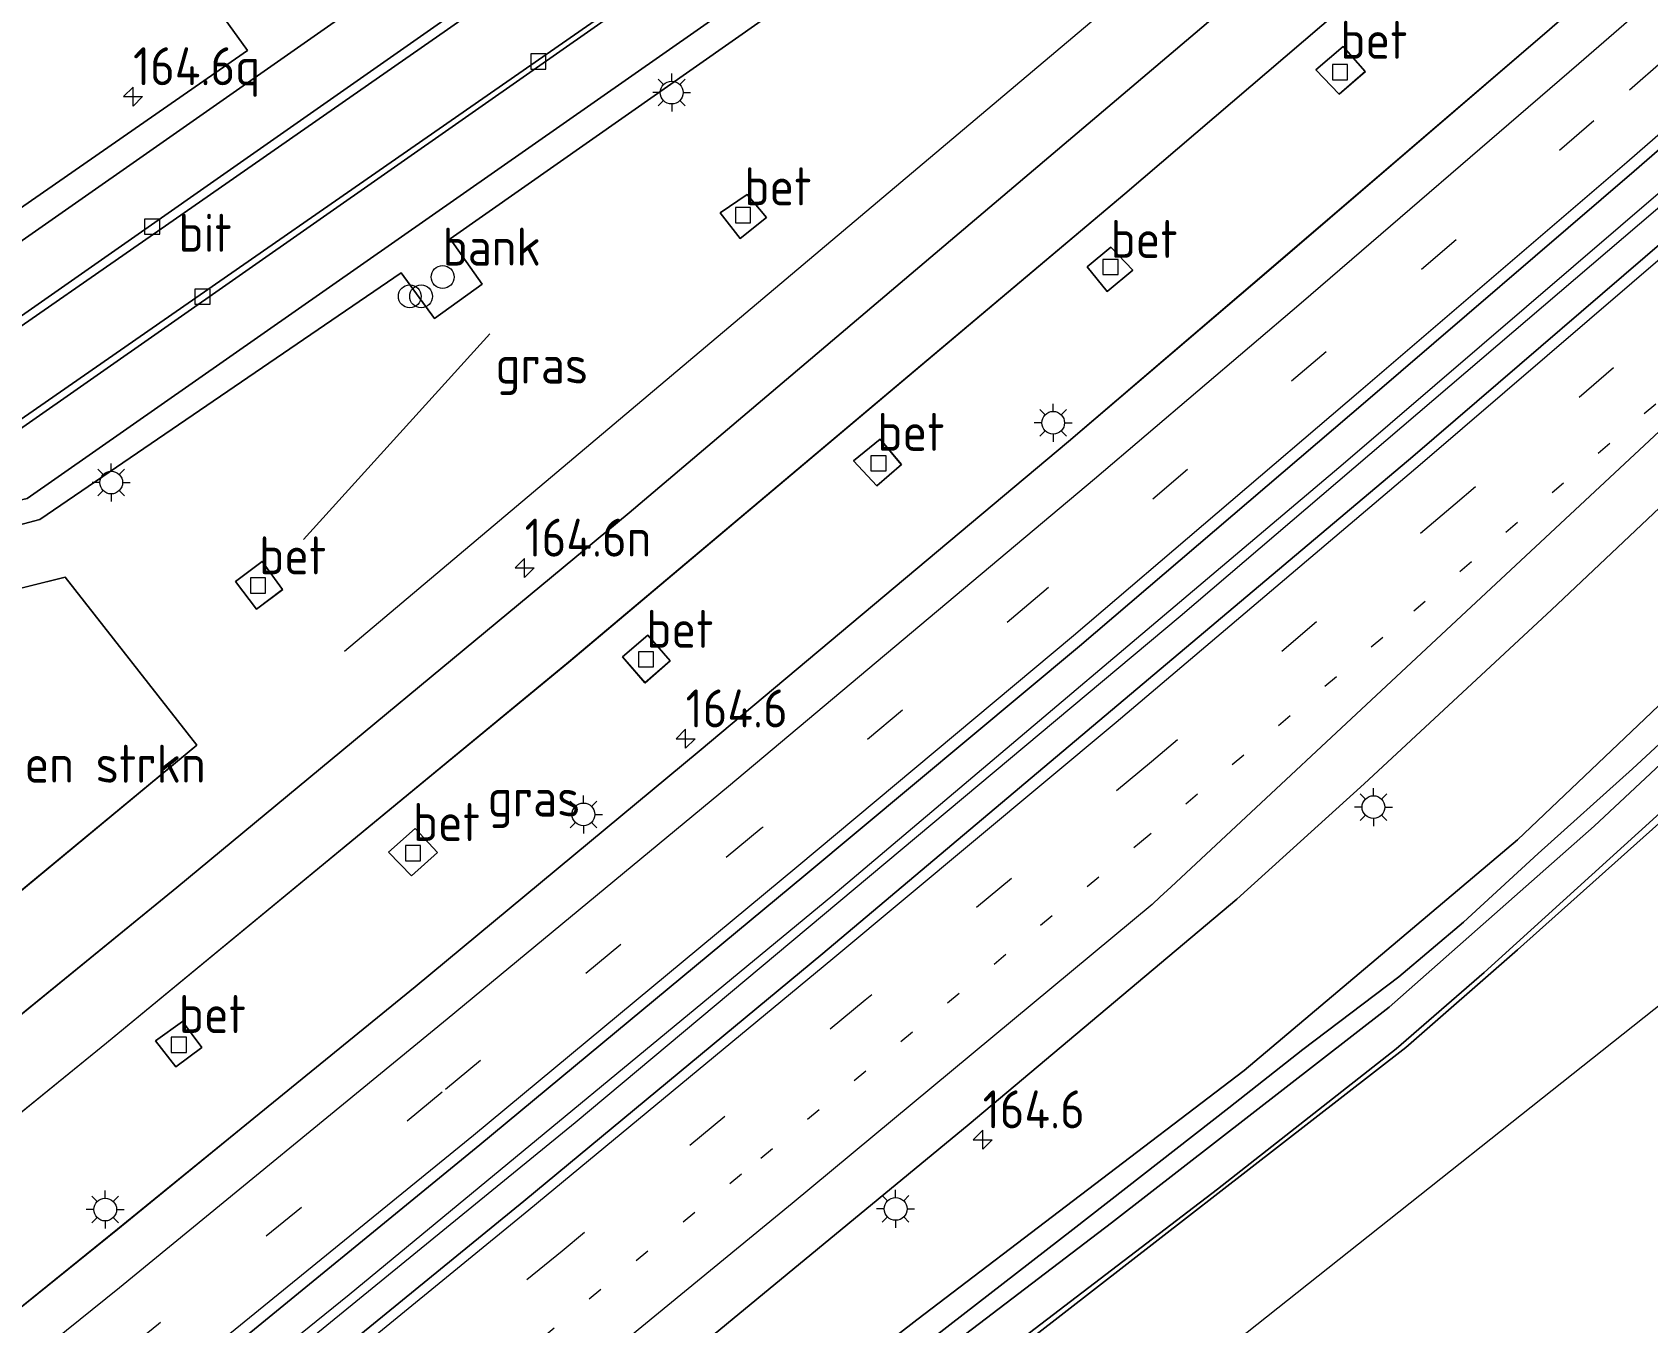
# Model space of a CAD drawing. Extents: x 253736 to 255979, y 477184 to 479215.
# Drawn here: x 255364 to 255470.4, y 478400.1 to 478485.2 of the extents above; entities that cross this region are included whole.
import ezdxf
from ezdxf.enums import TextEntityAlignment as Align

# ---------------------------------------------------------------- set-up
doc = ezdxf.new("R2010")
doc.units = 0
doc.linetypes.add('13strp', pattern=[4, 1, -3])
doc.linetypes.add('39strp', pattern=[12, 3, -9])
for name, color, linetype, lineweight in [('af-bs-rasterhekwerk', 8, 'hekwerk', 18), ('as-bs-kilometr', 8, 'Continuous', 18), ('bp-b5-bomenstruiken', 8, 'Continuous', 18), ('bp-b5-grasland', 8, 'Continuous', 18), ('bp-bs-bomenrij', 8, 'laanbep', 18), ('gr-bs-geleiderail', 8, 'geleiderail', 18), ('gw-bs-insteekwatergang', 8, 'Continuous', 18), ('mk-bs-13streep 0.45', 8, '13strp', 18), ('mk-bs-39streep 0.15', 8, '39strp', 18), ('mk-bs-streep 0.15', 8, 'Continuous', 18), ('og-b5-grond_ingericht', 8, 'Continuous', 18), ('og-b5-water', 8, 'Continuous', 18), ('og-bs-hoogtelijn', 8, 'Continuous', 18), ('og-bs-inrichtingselement', 8, 'Continuous', 18), ('og-bs-terreinafscheiding', 8, 'Continuous', 18), ('vh-b5-verh_soort', 8, 'Continuous', 18), ('wh-bs-kolk', 8, 'Continuous', 18), ('wh-bs-waterlijn', 8, 'Continuous', 18), ('wm-bs-lichtmast', 8, 'Continuous', 18)]:
    doc.layers.add(name, color=color, linetype=linetype, lineweight=lineweight)
doc.styles.add('rtw_iso', font='isocp.shx')
doc.linetypes.add('geleiderail', pattern='A,2,-1,[175,RTW.shx,S=0.5,R=0,X=0,Y=0],-1', length=4)
doc.linetypes.add('hekwerk', pattern='A,7,-1.5,[1,RTW.shx,S=0.75,R=0,X=0,Y=0],-1.5', length=10)
doc.linetypes.add('laanbep', pattern='A,20,-1,[4,RTW.shx,S=0.75,R=0,X=0,Y=0],-1', length=22)

# ---------------------------------------------------------------- blocks, each defined once
blk = doc.blocks.new('kolk')
blk.add_lwpolyline([(-0.5, -0.5), (0.5, -0.5), (0.5, 0.5), (-0.5, 0.5)], close=True)
blk = doc.blocks.new('RW1 Buren totaal_ACAD_1_FMEBLOCK208')
at = {"layer": 'bp-b5-bomenstruiken'}
for points in [[(17.04, 3.22, 25.02), (0.85, -10.18, 24.93), (-4.78, -12.56, 24.91), (-8.97, -13.66, 24.89), (-11.62, -14.29, 24.89), (-14.09, -13.94, 24.89), (-15.34, -13.24, 24.89), (-16.2, -11.9, 24.93), (-16.59, -9.84, 24.93), (-17.02, -7.33, 24.94), (-17.04, -4.84, 24.97), (-16.56, -2.46, 24.98), (-14.67, 1.57, 25.02), (-12.03, 4.85, 25.03), (-10.1, 6.88, 25.07), (-7.33, 9.14, 25.13), (-4.34, 10.73, 25.15), (-1.4, 11.86, 25.14), (8.38, 14.29, 25.19)], [(-10.86, -12.41, 24.74), (-9.13, -11.28, 24.75), (-10.19, -9.51, 24.73), (-11.99, -10.67, 24.74)]]:
    blk.add_polyline3d(points, close=True, dxfattribs=at)
blk = doc.blocks.new('dtbattr-r')
at = {"style": 'rtw_iso'}
blk.add_attdef('TAG', text='', height=2.5, dxfattribs=at).set_placement((0, 0), align=Align.MIDDLE_CENTER)
blk = doc.blocks.new('RW1 Buren totaal_ACAD_1_FMEBLOCK227')
at = {"layer": 'bp-b5-grasland'}
for points in [[(82.91, 64.02, 25.45), (69.98, 52.73, 25.41), (51.32, 36.73, 25.38), (38.28, 25.57, 25.36), (13.93, 5.16, 25.31), (-4.77, -10.37, 25.24), (-24.38, -26.36, 25.21), (-44.95, -42.96, 25.15)], [(-52.1, -36.85, 24.86), (-46.86, -32.06, 24.8), (-39.66, -25.89, 24.81), (-25.12, -14.07, 24.86), (5.34, 11.02, 24.91), (41.99, 41.91, 25.05), (65.53, 62.05, 25.01), (77.3, 72.4, 25.1)]]:
    blk.add_polyline3d(points, dxfattribs=at)
for points in [[(56.12, 48.48, 24.9), (57.84, 49.96, 24.92), (56.38, 51.61, 24.93), (54.57, 50.07, 24.91)], [(40.83, 35.47, 24.89), (42.51, 36.87, 24.92), (41.07, 38.38, 24.9), (39.5, 37.09, 24.89)], [(25.64, 22.66, 24.89), (27.26, 24.06, 24.85), (25.87, 25.73, 24.86), (24.11, 24.3, 24.85)], [(10.37, 9.66, 24.83), (12.03, 11.11, 24.85), (10.56, 12.82, 24.85), (8.88, 11.38, 24.83)], [(-5.01, -3.05, 24.76), (-3.3, -1.52, 24.75), (-4.78, 0.06, 24.8), (-6.53, -1.49, 24.81)], [(-21.89, -13.94, 24.75), (-20.54, -15.65, 24.73), (-18.83, -14.36, 24.73), (-20.12, -12.65, 24.78)]]:
    blk.add_polyline3d(points, close=True, dxfattribs=at)
blk = doc.blocks.new('RW1 Buren totaal_ACAD_1_FMEBLOCK235')
at = {"layer": 'bp-b5-grasland'}
blk.add_polyline3d([(-51.12, -11.74, 25.11), (-37.9, -8.22, 25.21), (-14.09, 8.04, 25.25), (-11.89, 5.03, 25.27), (-8.76, 7.3, 25.29), (-10.87, 10.29, 25.23), (14.55, 28.12, 25.28), (16.68, 25.26, 25.27), (19.1, 27.06, 25.27), (17.15, 30.16, 25.25), (44.39, 49.11, 25.27), (51.06, 59.21, 25.19), (53.52, 60.96, 25.16), (54.31, 55.8, 25.2), (60.09, 48.7, 25.16), (63.43, 51.92, 25.15), (66.08, 47.96, 25.13), (38.96, 24.45, 25.12), (0.93, -7.78, 25.03), (-28.87, -32.47, 25.05), (-53.16, -52.27, 24.97)], dxfattribs=at)
for points in [[(9.98, 11.69, 24.96), (8.72, 13.2, 24.97), (6.92, 12, 24.97), (8.25, 10.31, 24.97)], [(-23.24, -10.99, 24.87), (-25, -12.3, 24.84), (-23.62, -14.13, 24.83), (-21.9, -12.84, 24.79)], [(-27.56, -23.09, 25.02), (-36.23, -12.02, 25.19), (-46, -14.45, 25.14), (-48.94, -15.57, 25.15), (-51.94, -17.16, 25.13), (-54.7, -19.43, 25.07), (-56.63, -21.45, 25.03), (-59.27, -24.74, 25.02), (-61.16, -28.77, 24.98), (-61.65, -31.15, 24.97), (-61.62, -33.63, 24.94), (-61.2, -36.14, 24.93), (-60.8, -38.21, 24.93), (-59.94, -39.54, 24.89), (-58.7, -40.24, 24.89), (-56.23, -40.59, 24.89), (-53.58, -39.97, 24.89), (-49.38, -38.87, 24.91), (-43.75, -36.49, 24.93)]]:
    blk.add_polyline3d(points, close=True, dxfattribs=at)
blk = doc.blocks.new('RW1 Buren totaal_ACAD_1_FMEBLOCK247')
at = {"layer": 'bp-b5-grasland'}
blk.add_polyline3d([(-7.18, -3.55, 25.3), (-4.79, -6.86, 25.29), (-28.25, -23.16, 25.24)], dxfattribs=at)
blk = doc.blocks.new('prullenbak')
for centre in [(-0.375, 0), (0.375, 0)]:
    blk.add_circle(centre, 0.75)
blk = doc.blocks.new('dtb')
blk.add_circle((0, 0), 0.75)
blk = doc.blocks.new('dtbattr')
at = {"style": 'rtw_iso'}
blk.add_attdef('TAG', (0.59, 0.87), '', height=2.5, dxfattribs=at)
blk = doc.blocks.new('lantaarnpaal')
for p, q in [((0, 0.75), (0, 1.25)), ((-0.75, 0), (-1.25, 0)), ((-0.88, 0.88), (-0.53, 0.53)), ((0.53, 0.53), (0.88, 0.88)), ((0.75, 0), (1.25, 0)), ((-0.53, -0.53), (-0.88, -0.88)), ((0, -0.75), (0, -1.25)), ((0.53, -0.53), (0.88, -0.88))]:
    blk.add_line(p, q)
blk.add_circle((0, 0), 0.75)
blk = doc.blocks.new('hecto')
for p, q in [((0, 0.625), (-0.625, 0)), ((0, -0.625), (0, 0.625)), ((-0.625, 0), (0.625, 0)), ((0.625, 0), (0, -0.625))]:
    blk.add_line(p, q)
blk = doc.blocks.new('Deel_d28hz')
at = {"layer": 'af-bs-rasterhekwerk'}
blk.add_polyline3d([(255286.485, 478287.328, 24.264), (255330.862, 478321.24, 24.465), (255368.602, 478350.318, 24.975), (255390.905, 478368.058, 25.113), (255403.938, 478378.665, 25.17), (255427.841, 478397.526, 25.371), (255454.495, 478418.231, 25.272), (255461.848, 478424.659, 25.221), (255472.607, 478434.286, 25.176), (255485.006, 478446.4, 25.176), (255500.311, 478461.679, 25.284)], dxfattribs=at)
at = {"layer": 'bp-b5-grasland'}
for points in [[(255297.812, 478335.625, 25.275), (255315.981, 478349.731, 25.315), (255335.99, 478365.429, 25.391), (255355.276, 478380.8, 25.435), (255374.986, 478396.696, 25.491), (255393.459, 478411.805, 25.549), (255414.811, 478429.52, 25.596), (255432.978, 478444.691, 25.646), (255451.977, 478460.928, 25.693), (255469.547, 478475.999, 25.729), (255482.91, 478487.644, 25.772), (255485.58, 478483.661, 25.724), (255474.478, 478473.978, 25.69), (255454.95, 478457.199, 25.636), (255416.066, 478424.422, 25.548), (255396.361, 478408.11, 25.508), (255377.39, 478392.602, 25.458), (255357.551, 478376.585, 25.394), (255338.969, 478361.742, 25.355), (255320.276, 478346.994, 25.304), (255301.086, 478332.088, 25.251)], [(255285.038, 478286.919, 24.252), (255314.225, 478309.195, 24.363), (255341.151, 478329.869, 24.582), (255365.239, 478348.43, 24.837), (255382.382, 478361.974, 25.11), (255404.527, 478379.836, 25.245), (255421.952, 478393.501, 25.392), (255442.07, 478408.888, 25.362), (255453.846, 478418.142, 25.335), (255459.66, 478423.169, 25.314), (255471.959, 478434.332, 25.242), (255487.085, 478449.067, 25.185), (255500.042, 478462.081, 25.182), (255500.311, 478461.679, 25.284), (255485.006, 478446.4, 25.176), (255472.607, 478434.286, 25.176), (255461.848, 478424.659, 25.221), (255454.495, 478418.231, 25.272), (255427.841, 478397.526, 25.371), (255403.938, 478378.665, 25.17), (255390.905, 478368.058, 25.113), (255368.602, 478350.318, 24.975), (255330.862, 478321.24, 24.465), (255286.485, 478287.328, 24.264)], [(255405.731, 478396.707, 25.169), (255425.72, 478413.173, 25.205), (255443.361, 478428.006, 25.262), (255451.743, 478435.61, 25.275), (255464.085, 478447.09, 25.34), (255481.483, 478463.517, 25.427), (255492.276, 478473.669, 25.46), (255497.305, 478466.165, 24.912), (255487.635, 478456.477, 24.876), (255479.858, 478448.859, 24.882), (255472.455, 478442.015, 24.927), (255461.846, 478431.915, 24.807), (255453.243, 478424.65, 24.774), (255443.839, 478416.72, 24.759), (255422.274, 478400.269, 24.726), (255406.404, 478387.962, 24.711)], [(255272.972, 478279.505, 23.208), (255308.394, 478306.435, 23.271), (255342.865, 478333.14, 23.388), (255374.941, 478358.844, 23.448), (255411.512, 478388.682, 23.463), (255435.101, 478406.671, 23.499), (255453.397, 478420.883, 23.622), (255466.892, 478432.813, 23.748), (255479.042, 478444.186, 23.739), (255490.753, 478455.673, 23.742), (255498.841, 478463.874, 23.736), (255500.042, 478462.081, 25.182), (255487.085, 478449.067, 25.185), (255471.959, 478434.332, 25.242), (255459.66, 478423.169, 25.314), (255453.846, 478418.142, 25.335), (255442.07, 478408.888, 25.362), (255421.952, 478393.501, 25.392), (255404.527, 478379.836, 25.245), (255382.382, 478361.974, 25.11), (255365.239, 478348.43, 24.837), (255341.151, 478329.869, 24.582), (255314.225, 478309.195, 24.363), (255285.038, 478286.919, 24.252)], [(255406.404, 478387.962, 24.711), (255422.274, 478400.269, 24.726), (255443.839, 478416.72, 24.759), (255453.243, 478424.65, 24.774), (255461.846, 478431.915, 24.807), (255472.455, 478442.015, 24.927), (255479.858, 478448.859, 24.882), (255487.635, 478456.477, 24.876), (255497.305, 478466.165, 24.912), (255498.228, 478464.788, 23.715), (255487.766, 478454.218, 23.76), (255479.521, 478445.966, 23.736), (255469.43, 478436.601, 23.736), (255463.215, 478431.029, 23.736), (255458.3, 478426.495, 23.736), (255454.032, 478422.893, 23.736), (255447.71, 478418.1, 23.736), (255442.825, 478414.253, 23.736), (255432.544, 478406.229, 23.736), (255411.548, 478389.958, 23.607)]]:
    blk.add_polyline3d(points, dxfattribs=at)
at = {"layer": 'bp-bs-bomenrij'}
for points in [[(255384.56, 478444.359, 25.005), (255459, 478507.149, 25.104)], [(255394.124, 478465.286, 25.257), (255381.854, 478451.717, 25.002)]]:
    blk.add_polyline3d(points, dxfattribs=at)
at = {"layer": 'gr-bs-geleiderail'}
for points in [[(255190.134, 478254.475, 25.626), (255214.111, 478271.741, 25.698), (255220.514, 478276.436, 25.698), (255233.614, 478285.794, 25.761), (255264.888, 478308.522, 25.839), (255287.387, 478325.174, 25.878), (255313.872, 478345.421, 25.911), (255347.483, 478371.76, 25.965), (255384.85, 478401.957, 26.061), (255416.731, 478428.263, 26.112), (255450.368, 478456.704, 26.208), (255480.723, 478482.771, 26.28), (255484.087, 478485.677, 26.283)], [(255484.506, 478484.993, 26.316), (255439.629, 478446.633, 26.196), (255399.75, 478413.265, 26.094), (255361.498, 478382.071, 26.034), (255317.498, 478347.34, 25.92), (255284.642, 478322.207, 25.899), (255257.821, 478302.405, 25.839), (255233.89, 478285.087, 25.764), (255223.141, 478277.457, 25.692), (255222.088, 478276.737, 25.707), (255221.043, 478275.959, 25.707), (255219.936, 478275.096, 25.707), (255217.847, 478273.421, 25.728), (255216.384, 478272.131, 25.713)]]:
    blk.add_polyline3d(points, dxfattribs=at)
at = {"layer": 'gw-bs-insteekwatergang'}
for points in [[(255497.305, 478466.165, 24.912), (255487.635, 478456.477, 24.876), (255479.858, 478448.859, 24.882), (255472.455, 478442.015, 24.927), (255461.846, 478431.915, 24.807), (255453.243, 478424.65, 24.774), (255443.839, 478416.72, 24.759), (255422.274, 478400.269, 24.726), (255406.404, 478387.962, 24.711), (255392.576, 478376.497, 24.657), (255374.575, 478362.231, 24.669), (255355.331, 478345.913, 24.447), (255332.767, 478328.784, 24.495), (255313.586, 478314.225, 24.492), (255290.143, 478296.18, 24.435), (255266.117, 478278.215, 24.402)], [(255285.038, 478286.919, 24.252), (255314.225, 478309.195, 24.363), (255341.151, 478329.869, 24.582), (255365.239, 478348.43, 24.837), (255382.382, 478361.974, 25.11), (255404.527, 478379.836, 25.245), (255421.952, 478393.501, 25.392), (255442.07, 478408.888, 25.362), (255453.846, 478418.142, 25.335), (255459.66, 478423.169, 25.314), (255471.959, 478434.332, 25.242), (255487.085, 478449.067, 25.185), (255500.042, 478462.081, 25.182)]]:
    blk.add_polyline3d(points, dxfattribs=at)
at = {"layer": 'mk-bs-13streep 0.45'}
blk.add_polyline3d([(255247.692, 478281.938, 24.999), (255267.446, 478296.682, 25.024), (255289.449, 478313.324, 25.074), (255311.338, 478330.144, 25.123), (255332.29, 478346.531, 25.164), (255353.916, 478363.688, 25.21), (255373.09, 478379.099, 25.255), (255391.408, 478394.036, 25.306), (255411.977, 478410.942, 25.362), (255436.945, 478431.716, 25.405), (255455.015, 478447.008, 25.456), (255475.209, 478464.303, 25.517), (255490.822, 478477.89, 25.561)], dxfattribs=at)
at = {"layer": 'mk-bs-39streep 0.15'}
for points in [[(255480.533, 478491.193, 25.662), (255466.885, 478479.312, 25.635), (255449.242, 478464.1, 25.584), (255430.513, 478448.185, 25.528), (255412.016, 478432.659, 25.485), (255390.996, 478415.284, 25.43), (255372.293, 478399.994, 25.381), (255352.868, 478384.289, 25.321), (255333.324, 478368.723, 25.279), (255313.65, 478353.223, 25.22), (255295.157, 478338.909, 25.187), (255275.885, 478324.149, 25.128), (255253.459, 478307.13, 25.084), (255231.596, 478290.852, 25.014), (255213.783, 478277.79, 24.961), (255196.063, 478264.849, 24.927), (255187.175, 478258.452, 24.881), (255186.689, 478258.106, 24.879)], [(255487.938, 478480.141, 25.622), (255477.276, 478470.86, 25.588), (255457.752, 478454.048, 25.535), (255437.732, 478437.061, 25.487), (255418.866, 478421.342, 25.46), (255398.889, 478404.812, 25.418), (255380.168, 478389.527, 25.35), (255360.266, 478373.364, 25.289), (255341.709, 478358.579, 25.251), (255322.955, 478343.746, 25.206), (255303.686, 478328.778, 25.168), (255284.581, 478314.068, 25.126), (255262.773, 478297.679, 25.103), (255241.785, 478282.044, 25.057), (255226.958, 478271.138, 25.019)]]:
    blk.add_polyline3d(points, dxfattribs=at)
at = {"layer": 'mk-bs-streep 0.15'}
for points in [[(255478.579, 478494.109, 25.542), (255465.88, 478483.069, 25.504), (255447.589, 478467.295, 25.462), (255433.979, 478455.685, 25.425), (255409.848, 478435.43, 25.399), (255391.326, 478420.096, 25.363), (255369.724, 478402.381, 25.286), (255351.238, 478387.507, 25.226), (255331.235, 478371.531, 25.19), (255313.336, 478357.421, 25.168), (255301.321, 478348.014, 25.102), (255283.91, 478334.68, 25.079), (255266.865, 478321.69, 25.037), (255246.203, 478306.085, 24.98), (255233.125, 478296.353, 24.964)], [(255482.484, 478488.281, 25.759), (255469.059, 478476.562, 25.71), (255451.524, 478461.546, 25.678), (255432.594, 478445.364, 25.627), (255414.367, 478430.11, 25.576), (255393.052, 478412.432, 25.523), (255374.509, 478397.331, 25.47), (255354.934, 478381.478, 25.421), (255335.575, 478366.084, 25.374), (255315.615, 478350.335, 25.308), (255297.376, 478336.236, 25.263), (255277.741, 478321.194, 25.215), (255255.595, 478304.409, 25.158), (255233.795, 478288.19, 25.106), (255215.779, 478274.968, 25.05), (255198.023, 478261.956, 25.004), (255189.356, 478255.791, 24.954), (255188.981, 478255.523, 24.953)], [(255486.002, 478483.032, 25.71), (255474.968, 478473.416, 25.682), (255455.425, 478456.637, 25.618), (255435.394, 478439.644, 25.585), (255416.723, 478424.07, 25.55), (255396.704, 478407.502, 25.512), (255377.894, 478392.12, 25.446), (255358.01, 478376.022, 25.389), (255339.401, 478361.229, 25.34), (255320.765, 478346.431, 25.302), (255301.544, 478331.51, 25.244), (255282.383, 478316.782, 25.205), (255260.397, 478300.245, 25.175), (255239.619, 478284.785, 25.151), (255224.761, 478273.828, 25.1)], [(255490.267, 478476.667, 25.546), (255476.075, 478463.411, 25.498), (255456.515, 478445.145, 25.407), (255439.01, 478428.795, 25.348), (255438.312, 478428.161, 25.348), (255437.773, 478427.667, 25.337), (255414.053, 478407.941, 25.284), (255393.621, 478391.172, 25.233), (255375.375, 478376.311, 25.185), (255356.232, 478360.933, 25.152), (255334.622, 478343.735, 25.095), (255313.549, 478327.276, 25.052), (255291.236, 478310.079, 24.991), (255269.509, 478293.686, 24.955), (255247.726, 478277.167, 24.912), (255232.044, 478264.915, 24.846)]]:
    blk.add_polyline3d(points, dxfattribs=at)
at = {"layer": 'og-b5-grond_ingericht'}
blk.add_polyline3d([(255286.485, 478287.328, 24.264), (255330.862, 478321.24, 24.465), (255368.602, 478350.318, 24.975), (255390.905, 478368.058, 25.113), (255403.938, 478378.665, 25.17), (255427.841, 478397.526, 25.371), (255454.495, 478418.231, 25.272), (255461.848, 478424.659, 25.221), (255472.607, 478434.286, 25.176), (255485.006, 478446.4, 25.176), (255500.311, 478461.679, 25.284), (255557.355, 478376.559, 25.284), (255530.329, 478358.779, 25.314), (255505.688, 478342.47, 25.389), (255477.376, 478323.765, 25.344), (255451.107, 478306.127, 25.218), (255422.974, 478287.332, 25.416)], dxfattribs=at)
at = {"layer": 'og-b5-water'}
blk.add_polyline3d([(255411.548, 478389.958, 23.607), (255432.544, 478406.229, 23.736), (255442.825, 478414.253, 23.736), (255447.71, 478418.1, 23.736), (255454.032, 478422.893, 23.736), (255458.3, 478426.495, 23.736), (255463.215, 478431.029, 23.736), (255469.43, 478436.601, 23.736), (255479.521, 478445.966, 23.736), (255487.766, 478454.218, 23.76), (255498.228, 478464.788, 23.715), (255498.841, 478463.874, 23.736), (255490.753, 478455.673, 23.742), (255479.042, 478444.186, 23.739), (255466.892, 478432.813, 23.748), (255453.397, 478420.883, 23.622), (255435.101, 478406.671, 23.499), (255411.512, 478388.682, 23.463)], dxfattribs=at)
at = {"layer": 'og-bs-hoogtelijn'}
blk.add_polyline3d([(255259.501, 478258.357, 24.105), (255305.413, 478292.59, 24.42), (255367.095, 478338.123, 24.813), (255424.566, 478384.027, 25.23), (255477.522, 478426.046, 25.185), (255501.972, 478446.287, 25.317), (255524.452, 478413.323, 25.293), (255472.763, 478377.045, 25.185), (255423.088, 478339.658, 25.173), (255371.82, 478302.645, 24.756), (255322.562, 478267.658, 24.468), (255285.551, 478239.041, 24.249), (255308.95, 478219.303, 24.456), (255362.855, 478256.151, 24.861), (255420.109, 478295.195, 25.311), (255482.567, 478337.79, 25.314), (255543.242, 478379.167, 25.314)], dxfattribs=at)
at = {"layer": 'og-bs-terreinafscheiding'}
for points in [[(255348.453, 478455.519, 24.969), (255372.239, 478472.039, 25.041), (255391.331, 478485.328, 25.044), (255419.055, 478504.764, 25.011), (255449.703, 478526.3, 25.092), (255454.668, 478529.788, 25.029)], [(255449.703, 478526.3, 25.092), (255449.201, 478528.092, 25.188), (255436.697, 478524.793, 25.239), (255410.068, 478506.101, 25.257), (255407.498, 478509.624, 25.251), (255404.399, 478507.367, 25.275), (255406.84, 478503.97, 25.272), (255381.408, 478486.243, 25.278), (255378.929, 478489.542, 25.302), (255375.754, 478487.277, 25.296), (255378.152, 478483.958, 25.29), (255354.687, 478467.664, 25.242), (255346.424, 478455.788, 25.155), (255347.288, 478454.744, 25.026)], [(255348.453, 478455.519, 24.969), (255349.195, 478456.618, 24.972), (255355.53, 478466.004, 24.993), (255437.433, 478523.333, 25.092), (255448.133, 478525.92, 25.065), (255449.703, 478526.3, 25.092)], [(255457.456, 478525.628, 25.092), (255452.16, 478522.001, 25.101), (255452.034, 478521.914, 25.074), (255410.993, 478492.855, 25.05), (255351.638, 478451.619, 24.939)], [(255349.219, 478408.985, 24.969), (255373.51, 478428.782, 25.05), (255403.304, 478453.474, 25.035), (255441.338, 478485.701, 25.122), (255468.455, 478509.215, 25.127)], [(255448.133, 478525.92, 25.065), (255349.195, 478456.618, 24.972)], [(255458.504, 478524.065, 25.176), (255455.899, 478522.217, 25.158), (255453.439, 478520.471, 25.194), (255446.767, 478510.371, 25.269), (255419.529, 478491.416, 25.248), (255421.471, 478488.314, 25.272), (255419.055, 478486.516, 25.275), (255416.922, 478489.379, 25.284), (255391.507, 478471.548, 25.233), (255393.615, 478468.559, 25.29), (255390.488, 478466.286, 25.272), (255388.281, 478469.299, 25.251), (255364.477, 478453.036, 25.212), (255351.252, 478449.518, 25.11), (255350.62, 478450.472, 24.987), (255350.418, 478450.777, 24.987)], [(255452.16, 478522.001, 25.101), (255451.301, 478520.685, 25.056), (255445.371, 478511.599, 25.206), (255363.632, 478454.412, 25.098), (255353.099, 478451.959, 24.978), (255351.638, 478451.619, 24.939)], [(255353.099, 478451.959, 24.978), (255451.301, 478520.685, 25.056)], [(255471.281, 478504.998, 25.098), (255459.516, 478494.649, 25.008), (255435.977, 478474.515, 25.047), (255399.32, 478443.625, 24.912), (255368.869, 478418.527, 24.864), (255354.325, 478406.715, 24.807), (255347.121, 478400.537, 24.804), (255341.889, 478395.75, 24.861), (255338.939, 478392.799, 24.855), (255336.183, 478389.977, 24.879), (255333.549, 478387.141, 24.882), (255331.824, 478385.32, 24.972)], [(255476.892, 478496.626, 25.446), (255463.963, 478485.329, 25.409), (255445.301, 478469.327, 25.383), (255432.26, 478458.176, 25.361), (255407.913, 478437.765, 25.313), (255389.214, 478422.235, 25.243), (255369.6, 478406.245, 25.213), (255349.031, 478389.64, 25.151), (255334.801, 478378.314, 25.131), (255334.033, 478377.703, 25.129), (255329.584, 478374.162, 25.123), (255313.642, 478361.67, 25.071), (255311.41, 478360.205, 25.069), (255311.077, 478360.711, 25.047), (255316.815, 478366.772, 24.995), (255322.189, 478372.968, 24.964), (255327.65, 478379.805, 24.959), (255331.824, 478385.32, 24.972)], [(255189.474, 478254.966, 24.955), (255189.773, 478255.179, 24.956), (255198.393, 478261.376, 25.013), (255216.189, 478274.317, 25.074), (255234.203, 478287.57, 25.129), (255256.007, 478303.758, 25.173), (255278.098, 478320.59, 25.22), (255297.812, 478335.625, 25.275), (255315.981, 478349.731, 25.315), (255335.99, 478365.429, 25.391), (255355.276, 478380.8, 25.435), (255374.986, 478396.696, 25.491), (255393.459, 478411.805, 25.549), (255414.811, 478429.52, 25.596), (255432.978, 478444.691, 25.646), (255451.977, 478460.928, 25.693), (255469.547, 478475.999, 25.729), (255482.91, 478487.644, 25.772)], [(255224.296, 478274.397, 25.109), (255239.193, 478285.337, 25.168), (255259.737, 478300.648, 25.176), (255281.91, 478317.359, 25.214), (255301.086, 478332.088, 25.251), (255320.276, 478346.994, 25.304), (255338.969, 478361.742, 25.355), (255357.551, 478376.585, 25.394), (255377.39, 478392.602, 25.458), (255396.361, 478408.11, 25.508), (255416.066, 478424.422, 25.548), (255454.95, 478457.199, 25.636), (255474.478, 478473.978, 25.69), (255485.58, 478483.661, 25.724)], [(255450.1, 478481.081, 24.9), (255451.821, 478482.561, 24.918), (255450.363, 478484.211, 24.927), (255448.559, 478482.676, 24.912), (255450.1, 478481.081, 24.9)], [(255412.356, 478472.948, 24.963), (255411.092, 478474.457, 24.969), (255409.297, 478473.261, 24.969), (255410.63, 478471.564, 24.966), (255412.356, 478472.948, 24.963)], [(255492.276, 478473.669, 25.46), (255481.483, 478463.517, 25.427), (255464.085, 478447.09, 25.34), (255451.743, 478435.61, 25.275), (255443.361, 478428.006, 25.262), (255425.72, 478413.173, 25.205), (255405.731, 478396.707, 25.169), (255388.673, 478382.675, 25.138), (255370.908, 478368.394, 25.071), (255356.571, 478356.908, 25.038), (255350.959, 478352.49, 25.019), (255350.19, 478351.885, 25.016), (255328.403, 478334.733, 24.942), (255300.116, 478312.76, 24.917), (255288.311, 478303.744, 24.891), (255286.296, 478302.205, 24.887), (255271.547, 478291.128, 24.89), (255249.599, 478274.591, 24.824), (255234.059, 478262.448, 24.776)], [(255434.816, 478468.072, 24.891), (255436.49, 478469.467, 24.915), (255435.055, 478470.981, 24.903), (255433.483, 478469.692, 24.894), (255434.816, 478468.072, 24.891)], [(255419.625, 478455.266, 24.885), (255421.245, 478456.666, 24.849), (255419.852, 478458.334, 24.858), (255418.097, 478456.902, 24.852), (255419.625, 478455.266, 24.885)], [(255379.133, 478450.264, 24.867), (255377.377, 478448.953, 24.843), (255378.756, 478447.123, 24.831), (255380.473, 478448.413, 24.789), (255379.133, 478450.264, 24.867)], [(255374.815, 478438.169, 25.023), (255366.147, 478449.235, 25.188), (255356.374, 478446.805, 25.14), (255353.431, 478445.682, 25.149), (255350.436, 478444.095, 25.134), (255347.675, 478441.829, 25.074), (255345.745, 478439.802, 25.026), (255343.105, 478436.518, 25.023), (255341.215, 478432.485, 24.984), (255340.726, 478430.107, 24.966), (255340.751, 478427.622, 24.936), (255341.179, 478425.114, 24.93), (255341.572, 478423.051, 24.93), (255342.431, 478421.712, 24.894), (255343.679, 478421.013, 24.891), (255346.146, 478420.665, 24.891), (255348.797, 478421.288, 24.888), (255352.995, 478422.39, 24.906), (255358.625, 478424.767, 24.927), (255374.815, 478438.169, 25.023)], [(255404.35, 478442.261, 24.834), (255406.011, 478443.713, 24.852), (255404.547, 478445.419, 24.852), (255402.86, 478443.979, 24.831), (255404.35, 478442.261, 24.834)], [(255388.976, 478429.552, 24.756), (255390.682, 478431.082, 24.75), (255389.201, 478432.66, 24.795), (255387.453, 478431.107, 24.81), (255388.976, 478429.552, 24.756)], [(255372.095, 478418.66, 24.753), (255373.441, 478416.951, 24.729), (255375.154, 478418.237, 24.726), (255373.865, 478419.949, 24.78), (255372.095, 478418.66, 24.753)]]:
    blk.add_polyline3d(points, dxfattribs=at)
at = {"layer": 'vh-b5-verh_soort'}
for points in [[(255348.453, 478455.519, 24.969), (255372.239, 478472.039, 25.041), (255391.331, 478485.328, 25.044), (255419.055, 478504.764, 25.011), (255449.703, 478526.3, 25.092), (255454.668, 478529.788, 25.029), (255457.456, 478525.628, 25.092), (255452.16, 478522.001, 25.101), (255452.034, 478521.914, 25.074), (255410.993, 478492.855, 25.05), (255351.638, 478451.619, 24.939)], [(255349.219, 478408.985, 24.969), (255373.51, 478428.782, 25.05), (255403.304, 478453.474, 25.035), (255441.338, 478485.701, 25.122), (255468.455, 478509.215, 25.127), (255471.281, 478504.998, 25.098), (255459.516, 478494.649, 25.008), (255435.977, 478474.515, 25.047), (255399.32, 478443.625, 24.912), (255368.869, 478418.527, 24.864), (255354.325, 478406.715, 24.807)], [(255349.031, 478389.64, 25.151), (255369.6, 478406.245, 25.213), (255389.214, 478422.235, 25.243), (255407.913, 478437.765, 25.313), (255432.26, 478458.176, 25.361), (255445.301, 478469.327, 25.383), (255463.963, 478485.329, 25.409), (255476.892, 478496.626, 25.446), (255478.579, 478494.109, 25.542), (255480.533, 478491.193, 25.662), (255482.484, 478488.281, 25.759), (255482.91, 478487.644, 25.772), (255469.547, 478475.999, 25.729), (255451.977, 478460.928, 25.693), (255432.978, 478444.691, 25.646), (255414.811, 478429.52, 25.596), (255393.459, 478411.805, 25.549), (255374.986, 478396.696, 25.491)], [(255377.39, 478392.602, 25.458), (255396.361, 478408.11, 25.508), (255416.066, 478424.422, 25.548), (255454.95, 478457.199, 25.636), (255474.478, 478473.978, 25.69), (255485.58, 478483.661, 25.724), (255486.002, 478483.032, 25.71), (255487.938, 478480.141, 25.622), (255490.267, 478476.667, 25.546), (255492.276, 478473.669, 25.46), (255481.483, 478463.517, 25.427), (255464.085, 478447.09, 25.34), (255451.743, 478435.61, 25.275), (255443.361, 478428.006, 25.262), (255425.72, 478413.173, 25.205), (255405.731, 478396.707, 25.169)]]:
    blk.add_polyline3d(points, dxfattribs=at)
for points in [[(255449.703, 478526.3, 25.092), (255448.133, 478525.92, 25.065), (255437.433, 478523.333, 25.092), (255355.53, 478466.004, 24.993), (255349.195, 478456.618, 24.972), (255348.453, 478455.519, 24.969), (255347.308, 478454.759, 25.047), (255347.288, 478454.744, 25.026), (255346.424, 478455.788, 25.155), (255354.687, 478467.664, 25.242), (255378.152, 478483.958, 25.29), (255375.754, 478487.277, 25.296), (255378.929, 478489.542, 25.302), (255381.408, 478486.243, 25.278), (255406.84, 478503.97, 25.272), (255404.399, 478507.367, 25.275), (255407.498, 478509.624, 25.251), (255410.068, 478506.101, 25.257), (255436.697, 478524.793, 25.239), (255449.201, 478528.092, 25.188)], [(255348.453, 478455.519, 24.969), (255349.195, 478456.618, 24.972), (255448.133, 478525.92, 25.065), (255449.703, 478526.3, 25.092), (255419.055, 478504.764, 25.011), (255391.331, 478485.328, 25.044), (255372.239, 478472.039, 25.041)], [(255349.195, 478456.618, 24.972), (255355.53, 478466.004, 24.993), (255437.433, 478523.333, 25.092), (255448.133, 478525.92, 25.065)], [(255458.504, 478524.065, 25.176), (255455.899, 478522.217, 25.158), (255453.439, 478520.471, 25.194), (255446.767, 478510.371, 25.269), (255419.529, 478491.416, 25.248), (255421.471, 478488.314, 25.272), (255419.055, 478486.516, 25.275), (255416.922, 478489.379, 25.284), (255391.507, 478471.548, 25.233), (255393.615, 478468.559, 25.29), (255390.488, 478466.286, 25.272), (255388.281, 478469.299, 25.251), (255364.477, 478453.036, 25.212), (255351.252, 478449.518, 25.11), (255350.62, 478450.472, 24.987), (255350.418, 478450.777, 24.987), (255351.515, 478451.534, 24.972), (255351.638, 478451.619, 24.939), (255353.099, 478451.959, 24.978), (255363.632, 478454.412, 25.098), (255445.371, 478511.599, 25.206), (255451.301, 478520.685, 25.056), (255452.16, 478522.001, 25.101), (255457.456, 478525.628, 25.092)], [(255451.301, 478520.685, 25.056), (255353.099, 478451.959, 24.978), (255351.638, 478451.619, 24.939), (255410.993, 478492.855, 25.05), (255452.034, 478521.914, 25.074), (255452.16, 478522.001, 25.101)], [(255353.099, 478451.959, 24.978), (255451.301, 478520.685, 25.056), (255445.371, 478511.599, 25.206), (255363.632, 478454.412, 25.098)], [(255450.1, 478481.081, 24.9), (255448.559, 478482.676, 24.912), (255450.363, 478484.211, 24.927), (255451.821, 478482.561, 24.918)], [(255412.356, 478472.948, 24.963), (255410.63, 478471.564, 24.966), (255409.297, 478473.261, 24.969), (255411.092, 478474.457, 24.969)], [(255434.816, 478468.072, 24.891), (255433.483, 478469.692, 24.894), (255435.055, 478470.981, 24.903), (255436.49, 478469.467, 24.915)], [(255419.625, 478455.266, 24.885), (255418.097, 478456.902, 24.852), (255419.852, 478458.334, 24.858), (255421.245, 478456.666, 24.849)], [(255379.133, 478450.264, 24.867), (255380.473, 478448.413, 24.789), (255378.756, 478447.123, 24.831), (255377.377, 478448.953, 24.843)], [(255404.35, 478442.261, 24.834), (255402.86, 478443.979, 24.831), (255404.547, 478445.419, 24.852), (255406.011, 478443.713, 24.852)], [(255388.976, 478429.552, 24.756), (255387.453, 478431.107, 24.81), (255389.201, 478432.66, 24.795), (255390.682, 478431.082, 24.75)], [(255372.095, 478418.66, 24.753), (255373.865, 478419.949, 24.78), (255375.154, 478418.237, 24.726), (255373.441, 478416.951, 24.729)]]:
    blk.add_polyline3d(points, close=True, dxfattribs=at)
at = {"layer": 'wh-bs-waterlijn'}
for points in [[(255498.228, 478464.788, 23.715), (255487.766, 478454.218, 23.76), (255479.521, 478445.966, 23.736), (255469.43, 478436.601, 23.736), (255463.215, 478431.029, 23.736), (255458.3, 478426.495, 23.736), (255454.032, 478422.893, 23.736), (255447.71, 478418.1, 23.736), (255442.825, 478414.253, 23.736), (255432.544, 478406.229, 23.736), (255411.548, 478389.958, 23.607), (255388.679, 478371.426, 23.529), (255366.277, 478353.255, 23.502), (255349.413, 478339.847, 23.502), (255315.026, 478312.984, 23.424), (255296.016, 478298.364, 23.394), (255271.067, 478279.563, 23.313)], [(255272.972, 478279.505, 23.208), (255308.394, 478306.435, 23.271), (255342.865, 478333.14, 23.388), (255374.941, 478358.844, 23.448), (255411.512, 478388.682, 23.463), (255435.101, 478406.671, 23.499), (255453.397, 478420.883, 23.622), (255466.892, 478432.813, 23.748), (255479.042, 478444.186, 23.739), (255490.753, 478455.673, 23.742), (255498.841, 478463.874, 23.736)]]:
    blk.add_polyline3d(points, dxfattribs=at)
at = {"layer": 'as-bs-kilometr'}
ref = blk.add_blockref('dtbattr', (255370.617, 478480.916, 25.084), dxfattribs=at)
ref.add_attrib('TAG', '164.6q', dxfattribs={"layer": '0', "height": 2.5, "style": 'rtw_iso'}).set_placement((255370.617, 478480.916, 25.084), align=Align.BOTTOM_LEFT)
for p in [(255370.617, 478480.916, 25.084), (255396.418, 478449.841, 24.981), (255407.029, 478438.583, 25.152), (255426.605, 478412.152, 25.088)]:
    blk.add_blockref('hecto', p, dxfattribs=at)
ref = blk.add_blockref('dtbattr', (255396.418, 478449.841, 24.981), dxfattribs=at)
ref.add_attrib('TAG', '164.6n', dxfattribs={"layer": '0', "height": 2.5, "style": 'rtw_iso'}).set_placement((255396.418, 478449.841, 24.981), align=Align.BOTTOM_LEFT)
ref = blk.add_blockref('dtbattr', (255407.029, 478438.583, 25.152), dxfattribs=at)
ref.add_attrib('TAG', '164.6', dxfattribs={"layer": '0', "height": 2.5, "style": 'rtw_iso'}).set_placement((255407.029, 478438.583, 25.152), align=Align.BOTTOM_LEFT)
ref = blk.add_blockref('dtbattr', (255426.605, 478412.152, 25.088), dxfattribs=at)
ref.add_attrib('TAG', '164.6', dxfattribs={"layer": '0', "height": 2.5, "style": 'rtw_iso'}).set_placement((255426.605, 478412.152, 25.088), align=Align.BOTTOM_LEFT)
at = {"layer": 'bp-b5-bomenstruiken'}
blk.add_blockref('RW1 Buren totaal_ACAD_1_FMEBLOCK208', (255357.7705, 478434.95), dxfattribs=at)
ref = blk.add_blockref('dtbattr-r', (255356.648438, 478434.9375, 24.94476), dxfattribs=at)
ref.add_attrib('TAG', 'bmn en strkn', dxfattribs={"layer": '0', "height": 2.5, "style": 'rtw_iso'}).set_placement((255356.648438, 478434.9375, 24.94476), align=Align.BOTTOM_LEFT)
at = {"layer": 'bp-b5-grasland'}
for name, p in [('RW1 Buren totaal_ACAD_1_FMEBLOCK247', (255382.9375, 478490.822)), ('RW1 Buren totaal_ACAD_1_FMEBLOCK235', (255402.3755, 478461.256)), ('RW1 Buren totaal_ACAD_1_FMEBLOCK227', (255393.9845, 478432.6015))]:
    blk.add_blockref(name, p, dxfattribs=at)
ref = blk.add_blockref('dtbattr-r', (255394.5, 478461.25, 25.056195), dxfattribs=at)
ref.add_attrib('TAG', 'gras', dxfattribs={"layer": '0', "height": 2.5, "style": 'rtw_iso'}).set_placement((255394.5, 478461.25, 25.056195), align=Align.BOTTOM_LEFT)
ref = blk.add_blockref('dtbattr-r', (255393.984375, 478432.703125, 24.931105), dxfattribs=at)
ref.add_attrib('TAG', 'gras', dxfattribs={"layer": '0', "height": 2.5, "style": 'rtw_iso'}).set_placement((255393.984375, 478432.703125, 24.931105), align=Align.BOTTOM_LEFT)
at = {"layer": 'og-bs-inrichtingselement'}
ref = blk.add_blockref('dtbattr', (255391.017, 478469.022, 26.124), dxfattribs=at)
ref.add_attrib('TAG', 'bank', dxfattribs={"layer": '0', "height": 2.5, "style": 'rtw_iso'}).set_placement((255391.017, 478469.022, 26.124), align=Align.BOTTOM_LEFT)
for name, p in [('dtb', (255391.017, 478469.022, 26.124)), ('prullenbak', (255389.223, 478467.747, 26.208))]:
    blk.add_blockref(name, p, dxfattribs=at)
at = {"layer": 'vh-b5-verh_soort'}
ref = blk.add_blockref('dtbattr-r', (255450.171875, 478482.65625, 24.9114), dxfattribs=at)
ref.add_attrib('TAG', 'bet', dxfattribs={"layer": '0', "height": 2.5, "style": 'rtw_iso'}).set_placement((255450.171875, 478482.65625, 24.9114), align=Align.BOTTOM_LEFT)
ref = blk.add_blockref('dtbattr-r', (255410.898438, 478473, 24.966), dxfattribs=at)
ref.add_attrib('TAG', 'bet', dxfattribs={"layer": '0', "height": 2.5, "style": 'rtw_iso'}).set_placement((255410.898438, 478473, 24.966), align=Align.BOTTOM_LEFT)
ref = blk.add_blockref('dtbattr-r', (255373.609375, 478469.9375, 25.059599), dxfattribs=at)
ref.add_attrib('TAG', 'bit', dxfattribs={"layer": '0', "height": 2.5, "style": 'rtw_iso'}).set_placement((255373.609375, 478469.9375, 25.059599), align=Align.BOTTOM_LEFT)
ref = blk.add_blockref('dtbattr-r', (255435.03125, 478469.53125, 24.8988), dxfattribs=at)
ref.add_attrib('TAG', 'bet', dxfattribs={"layer": '0', "height": 2.5, "style": 'rtw_iso'}).set_placement((255435.03125, 478469.53125, 24.8988), align=Align.BOTTOM_LEFT)
ref = blk.add_blockref('dtbattr-r', (255419.664062, 478456.8125, 24.8658), dxfattribs=at)
ref.add_attrib('TAG', 'bet', dxfattribs={"layer": '0', "height": 2.5, "style": 'rtw_iso'}).set_placement((255419.664062, 478456.8125, 24.8658), align=Align.BOTTOM_LEFT)
ref = blk.add_blockref('dtbattr-r', (255378.921875, 478448.671875, 24.8394), dxfattribs=at)
ref.add_attrib('TAG', 'bet', dxfattribs={"layer": '0', "height": 2.5, "style": 'rtw_iso'}).set_placement((255378.921875, 478448.671875, 24.8394), align=Align.BOTTOM_LEFT)
ref = blk.add_blockref('dtbattr-r', (255404.4375, 478443.828125, 24.8406), dxfattribs=at)
ref.add_attrib('TAG', 'bet', dxfattribs={"layer": '0', "height": 2.5, "style": 'rtw_iso'}).set_placement((255404.4375, 478443.828125, 24.8406), align=Align.BOTTOM_LEFT)
ref = blk.add_blockref('dtbattr-r', (255389.054688, 478431.09375, 24.7734), dxfattribs=at)
ref.add_attrib('TAG', 'bet', dxfattribs={"layer": '0', "height": 2.5, "style": 'rtw_iso'}).set_placement((255389.054688, 478431.09375, 24.7734), align=Align.BOTTOM_LEFT)
ref = blk.add_blockref('dtbattr-r', (255373.632812, 478418.4375, 24.7482), dxfattribs=at)
ref.add_attrib('TAG', 'bet', dxfattribs={"layer": '0', "height": 2.5, "style": 'rtw_iso'}).set_placement((255373.632812, 478418.4375, 24.7482), align=Align.BOTTOM_LEFT)
at = {"layer": 'wh-bs-kolk'}
for p in [(255397.326, 478483.225, 25.071), (255450.149, 478482.522, 24.978), (255410.815, 478473.104, 24.999), (255371.873, 478472.341, 25.062), (255435.029, 478469.684, 24.93), (255375.187, 478467.723, 25.092), (255419.741, 478456.741, 24.885), (255378.852, 478448.688, 24.798), (255404.421, 478443.823, 24.867), (255389.063, 478431.04, 24.807), (255373.637, 478418.407, 24.768)]:
    blk.add_blockref('kolk', p, dxfattribs=at)
at = {"layer": 'wm-bs-lichtmast'}
for p in [(255406.11, 478481.18, 25.332), (255431.251, 478459.411, 25.201), (255369.175, 478455.473, 25.23), (255400.297, 478433.597, 25.19), (255452.358, 478434.076, 25.176), (255368.782, 478407.549, 25.055), (255420.869, 478407.59, 25.039)]:
    blk.add_blockref('lantaarnpaal', p, dxfattribs=at)

msp = doc.modelspace()

# ---------------------------------------------------------------- block references
at = {"linetype": 'ByBlock'}
msp.add_blockref('Deel_d28hz', (0, 0), dxfattribs=at)
msp.add_blockref('Deel_d28hz', (0, 0), dxfattribs=at)

doc.saveas('drawing.dxf')
